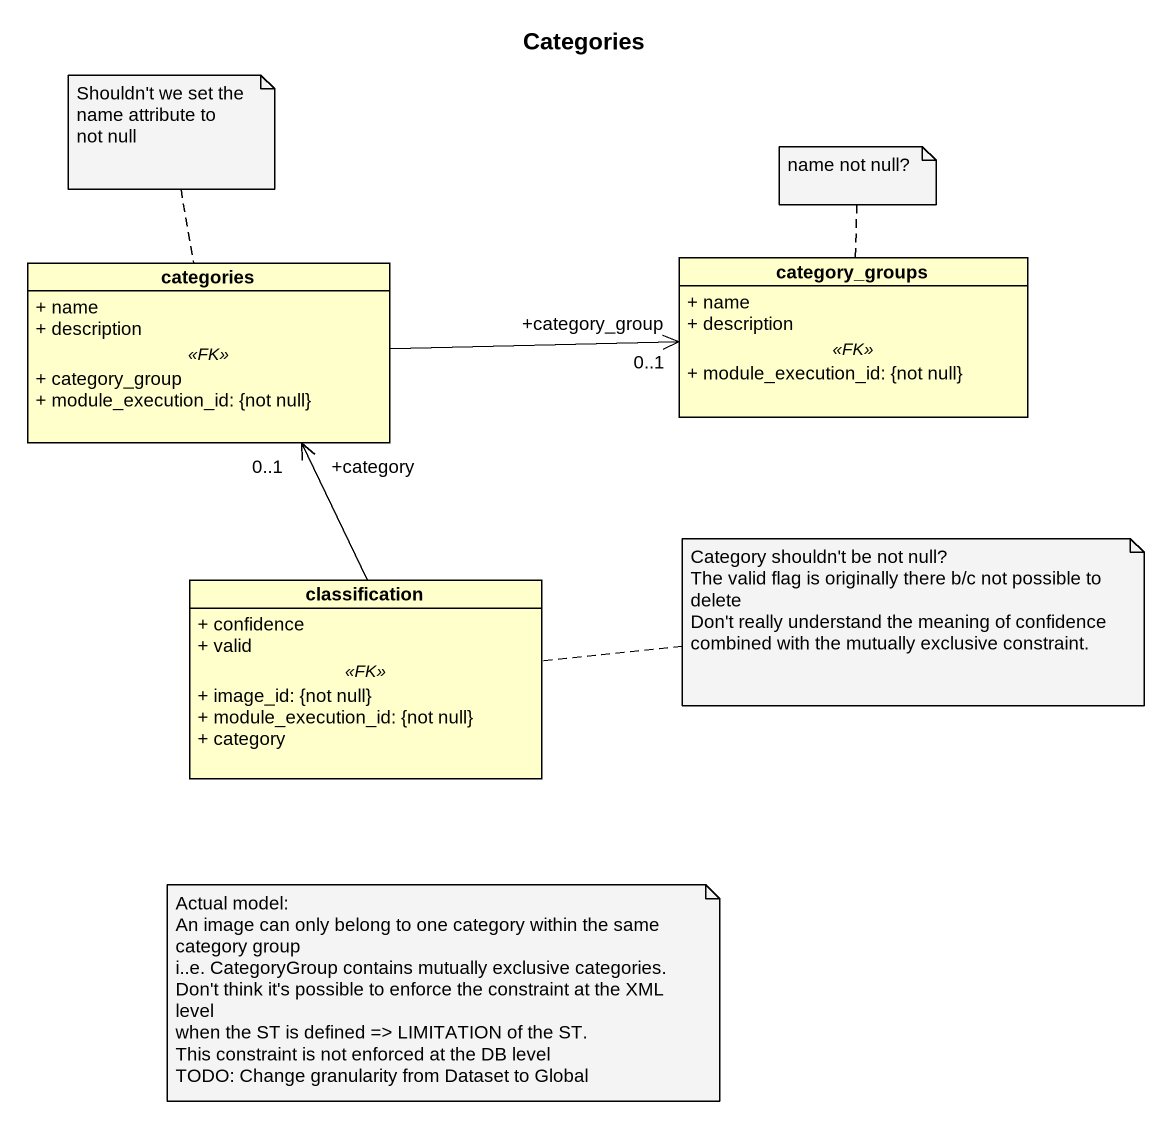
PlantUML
@startuml
title Categories
hide circle
hide empty members
skinparam classAttributeIconSize 0
class categories {
  + name
  + description
  .. <<FK>> ..
  + category_group
  + module_execution_id: {not null}
}
class category_groups {
  + name
  + description
  .. <<FK>> ..
  + module_execution_id: {not null}
}
class classification {
  + confidence
  + valid
  .. <<FK>> ..
  + image_id: {not null}
  + module_execution_id: {not null}
  + category
}
categories -right-> "+category_group\n0..1" category_groups
classification -up-> "+category\n0..1" categories
note top of categories
  Shouldn't we set the name attribute to
  not null
end note
note top of category_groups : name not null?
note right of classification
  Category shouldn't be not null?
  The valid flag is originally there b/c not possible to delete
  Don't really understand the meaning of confidence
  combined with the mutually exclusive constraint.
end note
note as N4
  Actual model:
  An image can only belong to one category within the same category group
  i..e. CategoryGroup contains mutually exclusive categories.
  Don't think it's possible to enforce the constraint at the XML level
  when the ST is defined => LIMITATION of the ST.
  This constraint is not enforced at the DB level
  TODO: Change granularity from Dataset to Global
end note
@enduml
